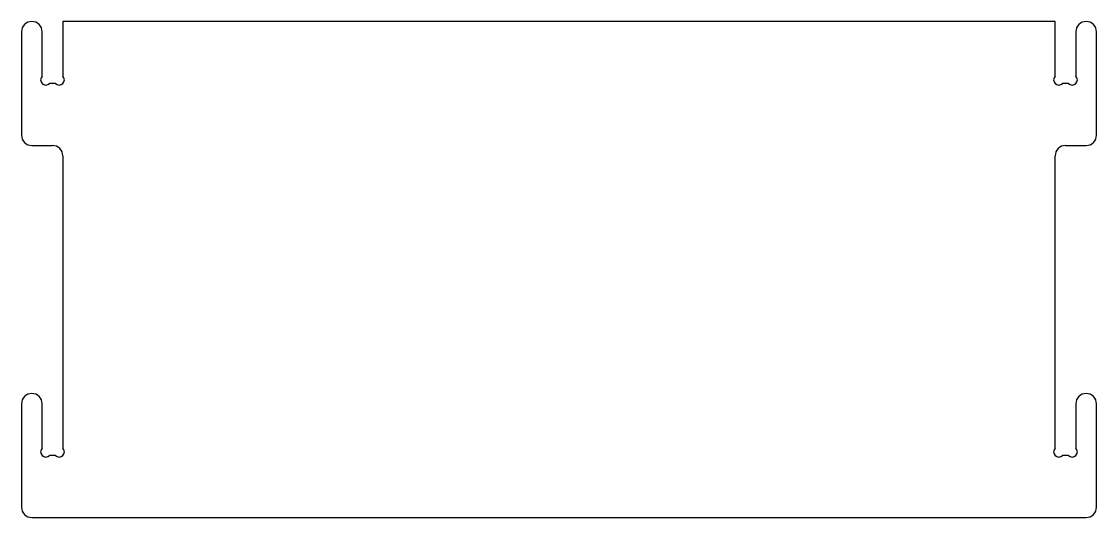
# Model space of a CAD drawing. Header units: inches. Extents: x -25 to 1, y 0 to 12.
import ezdxf

# ---------------------------------------------------------------- set-up
doc = ezdxf.new("R2010")
doc.units = ezdxf.units.IN
doc.layers.get('0').update_dxf_attribs({"linetype": 'CONTINUOUS'})

msp = doc.modelspace()

# ---------------------------------------------------------------- linework, layer by layer
for p, q in [((0, 12), (-24, 12)), ((-24, 12), (-24, 10.677)), ((0, 10.677), (0, 12)), ((-25, 11.75), (-25, 9.25)), ((-24.5, 10.677), (-24.5, 11.75)), ((0.5, 11.75), (0.5, 10.677)), ((1, 9.25), (1, 11.75)), ((-24.177, 10.5), (-24.323, 10.5)), ((0.323, 10.5), (0.177, 10.5)), ((-24.75, 9), (-24.25, 9)), ((0.25, 9), (0.75, 9)), ((-24, 8.75), (-24, 1.677)), ((0, 1.677), (0, 8.75)), ((-25, 2.75), (-25, 0.25)), ((-24.5, 1.677), (-24.5, 2.75)), ((0.5, 2.75), (0.5, 1.677)), ((1, 0.25), (1, 2.75)), ((-24.177, 1.5), (-24.323, 1.5)), ((0.323, 1.5), (0.177, 1.5)), ((-24.75, 0), (0.75, 0))]:
    msp.add_line(p, q)
for centre, radius, start, end in [((-24.75, 11.75), 0.25, 0, 180), ((0.75, 11.75), 0.25, 90, 180), ((0.75, 11.75), 0.25, 0, 90), ((-24.412, 10.588), 0.125, 135, 315), ((-24.088, 10.588), 0.125, -135, 45), ((0.088, 10.588), 0.125, 135, 315), ((0.412, 10.588), 0.125, -135, 45), ((-24.75, 9.25), 0.25, 180, 270), ((0.75, 9.25), 0.25, -90, 0), ((-24.25, 8.75), 0.25, 0, 90), ((0.25, 8.75), 0.25, 90, 180), ((-24.75, 2.75), 0.25, 90, 180), ((-24.75, 2.75), 0.25, 0, 90.0001), ((0.75, 2.75), 0.25, 90, 180), ((0.75, 2.75), 0.25, 0, 90), ((-24.412, 1.588), 0.125, 135, 315), ((-24.088, 1.588), 0.125, -135, 45), ((0.088, 1.588), 0.125, 135, 315), ((0.412, 1.588), 0.125, -135, 45), ((-24.75, 0.25), 0.25, 180, 270), ((0.75, 0.25), 0.25, -90, 0)]:
    msp.add_arc(centre, radius, start, end)

doc.saveas('drawing.dxf')
